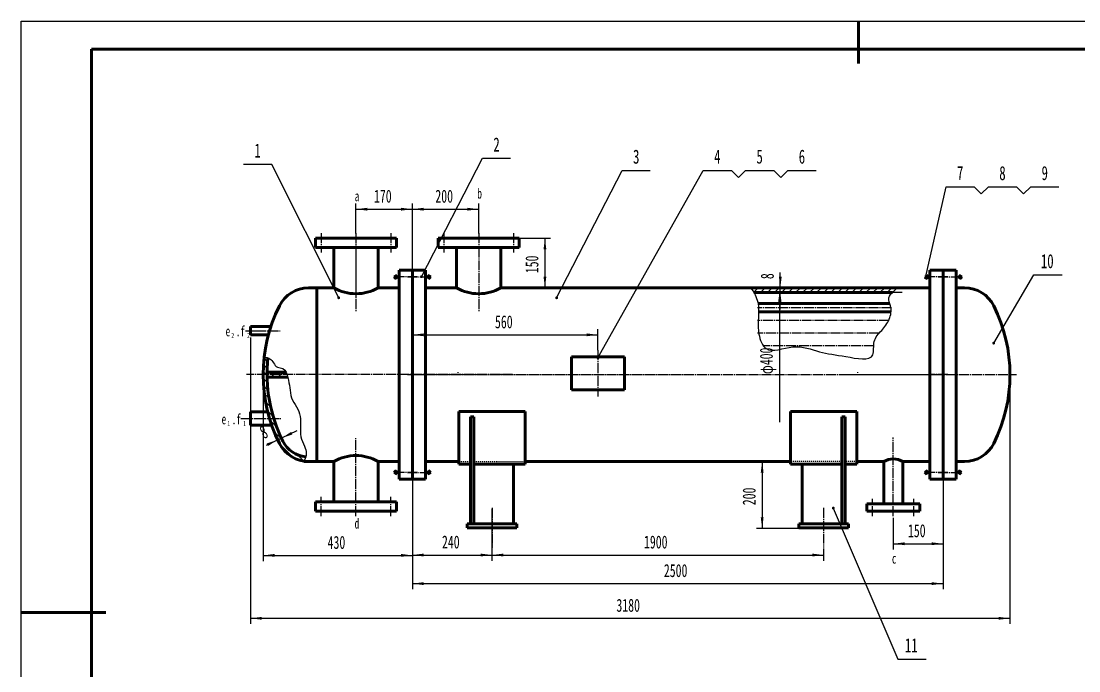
# Model space of a CAD drawing. Header units: millimetres. Extents: x -2524 to 2524, y -1785 to 1785.
# Drawn here: x -2524 to 665, y -176 to 1785 of the extents above; entities that cross this region are included whole.
import ezdxf

# ---------------------------------------------------------------- set-up
doc = ezdxf.new("R2010")
doc.units = ezdxf.units.MM
doc.linetypes.add('EB_DASH', pattern=[6, 3, -3])
doc.linetypes.add('EB_DASHDOT', pattern=[39, 30, -3, 3, -3])
for name, color, linetype, lineweight in [('CAXA0', 7, 'Continuous', 70), ('CAXA1', 1, 'EB_DASHDOT', 25), ('CAXA3', 7, 'Continuous', 25), ('CAXA4', 3, 'Continuous', 25), ('CAXA5', 4, 'Continuous', 25)]:
    doc.layers.add(name, color=color, linetype=linetype, lineweight=lineweight)
doc.styles.add('标准', font='', dxfattribs={"width": 0.667})
doc.styles.get('标准').set_extended_font_data('FangSong_GB2312')
doc.dimstyles.new('标准', dxfattribs={"dimtxt": 4.6, "dimasz": 4, "dimexe": 2, "dimexo": 0, "dimtad": 1, "dimdec": 1, "dimzin": 12, "dimdsep": 46, "dimtxsty": '标准', "dimcen": 0, "dimdle": 6, "dimaunit": 1, "dimazin": 2, "dimtfac": 1, "dimtdec": 3, "dimtmove": 0, "dimatfit": 3, "dimfxl": 0, "dimtolj": 1, "dimtzin": 0, "dimarcsym": 0})

# ---------------------------------------------------------------- blocks, each defined once
blk = doc.blocks.new('CAXBLOCK0', base_point=(2439.5, -1700))
at = {"layer": 'CAXA0', "color": 0, "linetype": 'Continuous', "lineweight": 25}
for p, q in [((-2524.5, 1785), (2524.5, 1785)), ((-2524.5, -1785), (-2524.5, 1785))]:
    blk.add_line(p, q, dxfattribs=at)
at = {"layer": 'CAXA0', "color": 0, "linetype": 'Continuous', "lineweight": 70}
for p, q in [((0, 1785), (0, 1657.5)), ((2439.5, 1700), (-2312, 1700)), ((-2312, 1700), (-2312, -1700)), ((-2524.5, 0), (-2269.5, 0))]:
    blk.add_line(p, q, dxfattribs=at)
blk = doc.blocks.new('*CAXBLOCK3738')
at = {"layer": 'CAXA5', "linetype": 'Continuous', "lineweight": 25}
for points in [[(-290.2, 456), (-294.4, 422), (-285.9, 422)], [(-290.2, 253.2), (-294.4, 287.2), (-285.9, 287.2)]]:
    blk.add_hatch(color=0, dxfattribs=at).paths.add_polyline_path(points, flags=0)
at = {"layer": 'CAXA5', "color": 0, "linetype": 'Continuous', "lineweight": 25}
for p, q in [((-472.9, 456), (-273.2, 456)), ((-290.2, 456), (-290.2, 253.2)), ((-179.9, 253.2), (-307.2, 253.2))]:
    blk.add_line(p, q, dxfattribs=at)
at = {"layer": 'CAXA5', "color": 0, "linetype": 'Continuous', "lineweight": 25, "insert": (-349.1, 323.9), "char_height": 39.1, "attachment_point": 1, "rotation": 90, "style": '标准'}
blk.add_mtext('\\fFangSong_GB2312;200', dxfattribs=at)
blk = doc.blocks.new('*CAXBLOCK3839')
at = {"layer": 'CAXA5', "linetype": 'Continuous', "lineweight": 25}
for points in [[(-1344.9, 173.5), (-1310.9, 169.3), (-1310.9, 177.8)], [(-1104.9, 173.5), (-1138.9, 169.3), (-1138.9, 177.8)]]:
    blk.add_hatch(color=0, dxfattribs=at).paths.add_polyline_path(points, flags=0)
at = {"layer": 'CAXA5', "color": 0, "linetype": 'Continuous', "lineweight": 25}
for p, q in [((-1344.9, 456), (-1344.9, 156.5)), ((-1104.9, 313.2), (-1104.9, 156.5)), ((-1344.9, 173.5), (-1104.9, 173.5))]:
    blk.add_line(p, q, dxfattribs=at)
at = {"layer": 'CAXA5', "color": 0, "linetype": 'Continuous', "lineweight": 25, "insert": (-1255.6, 232.4), "char_height": 39.1, "attachment_point": 1, "style": '标准'}
blk.add_mtext('\\fFangSong_GB2312;240', dxfattribs=at)
blk = doc.blocks.new('CAXBLOCK39', base_point=(-1756.2, 692.1))
at = {"layer": 'CAXA5', "color": 0, "linetype": 'Continuous', "lineweight": 25}
for p, q in [((-1782.9, 719.6), (-1776.7, 725.9)), ((-1771.3, 710), (-1763.4, 718)), ((-1763.4, 718), (-1755.4, 725.9)), ((-1750.1, 710), (-1742.2, 718)), ((-1742.2, 718), (-1736.6, 723.5)), ((-1728.9, 710), (-1727, 711.9))]:
    blk.add_line(p, q, dxfattribs=at)
blk = doc.blocks.new('CAXBLOCK40', base_point=(-1104.7, 256))
at = {"layer": 'CAXA0'}
for p, q in [((-1004.7, 607.2), (-1204.7, 607.2)), ((-1204.7, 607.2), (-1204.7, 448)), ((-1004.7, 448), (-1004.7, 607.2)), ((-1169.7, 591), (-1159.7, 591)), ((-1169.7, 591), (-1169.7, 268)), ((-1159.7, 591), (-1159.7, 268)), ((-1204.7, 448), (-1169.7, 448)), ((-1159.7, 448), (-1004.7, 448)), ((-1039.7, 448), (-1039.7, 268)), ((-1179.7, 268), (-1179.7, 256)), ((-1029.7, 268), (-1179.7, 268)), ((-1179.7, 256), (-1029.7, 256)), ((-1029.7, 256), (-1029.7, 268))]:
    blk.add_line(p, q, dxfattribs=at)
at = {"layer": 'CAXA0', "linetype": 'EB_DASH', "lineweight": 25}
for p, q in [((-1204.7, 456), (-1169.7, 456)), ((-1159.7, 456), (-1004.7, 456))]:
    blk.add_line(p, q, dxfattribs=at)
at = {"layer": 'CAXA0', "linetype": 'EB_DASHDOT', "lineweight": 25}
for p, q in [((-1104.7, 316), (-1104.7, 196)), ((-1076.4, 268), (-1132.6, 268))]:
    blk.add_line(p, q, dxfattribs=at)
at = {"layer": 'CAXA0'}
blk.add_arc((-1168.8, 722), 37, 175.8285, 176.2887, dxfattribs=at)
blk = doc.blocks.new('CAXBLOCK41', base_point=(-104.9, 256))
at = {"layer": 'CAXA0'}
for p, q in [((-204.9, 448), (-204.9, 607.2)), ((-204.9, 607.2), (-4.9, 607.2)), ((-4.9, 607.2), (-4.9, 448)), ((-39.9, 591), (-49.9, 591)), ((-49.9, 591), (-49.9, 268)), ((-39.9, 591), (-39.9, 268)), ((-49.9, 448), (-204.9, 448)), ((-169.9, 448), (-169.9, 268)), ((-4.9, 448), (-39.9, 448)), ((-179.9, 256), (-179.9, 268)), ((-179.9, 268), (-29.9, 268)), ((-29.9, 256), (-179.9, 256)), ((-29.9, 268), (-29.9, 256))]:
    blk.add_line(p, q, dxfattribs=at)
at = {"layer": 'CAXA0', "linetype": 'EB_DASH', "lineweight": 25}
for p, q in [((-49.9, 456), (-204.9, 456)), ((-4.9, 456), (-39.9, 456))]:
    blk.add_line(p, q, dxfattribs=at)
at = {"layer": 'CAXA0', "linetype": 'EB_DASHDOT', "lineweight": 25}
for p, q in [((-104.9, 316), (-104.9, 196)), ((-133.2, 268), (-77, 268))]:
    blk.add_line(p, q, dxfattribs=at)
at = {"layer": 'CAXA0'}
blk.add_arc((-40.8, 722), 37, 3.7113, 4.1715, dxfattribs=at)
blk = doc.blocks.new('*CAXBLOCK4243')
at = {"layer": 'CAXA5', "linetype": 'Continuous', "lineweight": 25}
for points in [[(-1514.9, 1217.3), (-1480.9, 1213.1), (-1480.9, 1221.6)], [(-1344.9, 1217.3), (-1378.9, 1213.1), (-1378.9, 1221.6)]]:
    blk.add_hatch(color=0, dxfattribs=at).paths.add_polyline_path(points, flags=0)
at = {"layer": 'CAXA5', "color": 0, "linetype": 'Continuous', "lineweight": 25}
for p, q in [((-1514.9, 1144), (-1514.9, 1234.3)), ((-1514.9, 1217.3), (-1344.9, 1217.3)), ((-1344.9, 980), (-1344.9, 1234.3))]:
    blk.add_line(p, q, dxfattribs=at)
at = {"layer": 'CAXA5', "color": 0, "linetype": 'Continuous', "lineweight": 25, "insert": (-1460.6, 1276.2), "char_height": 39.1, "attachment_point": 1, "style": '标准'}
blk.add_mtext('\\fFangSong_GB2312;170', dxfattribs=at)
blk = doc.blocks.new('*CAXBLOCK4344')
at = {"layer": 'CAXA5', "linetype": 'Continuous', "lineweight": 25}
for points in [[(-1344.9, 1217.3), (-1310.9, 1213.1), (-1310.9, 1221.6)], [(-1144.9, 1217.3), (-1178.9, 1213.1), (-1178.9, 1221.6)]]:
    blk.add_hatch(color=0, dxfattribs=at).paths.add_polyline_path(points, flags=0)
at = {"layer": 'CAXA5', "color": 0, "linetype": 'Continuous', "lineweight": 25}
for p, q in [((-1344.9, 1033), (-1344.9, 1234.3)), ((-1344.9, 1217.3), (-1144.9, 1217.3)), ((-1144.9, 1144), (-1144.9, 1234.3))]:
    blk.add_line(p, q, dxfattribs=at)
at = {"layer": 'CAXA5', "color": 0, "linetype": 'Continuous', "lineweight": 25, "insert": (-1275.6, 1276.2), "char_height": 39.1, "attachment_point": 1, "style": '标准'}
blk.add_mtext('\\fFangSong_GB2312;200', dxfattribs=at)
blk = doc.blocks.new('*CAXBLOCK4445')
at = {"layer": 'CAXA5', "linetype": 'Continuous', "lineweight": 25}
for points in [[(105.1, 207.6), (139.1, 203.3), (139.1, 211.8)], [(255.1, 207.6), (221.1, 203.3), (221.1, 211.8)]]:
    blk.add_hatch(color=0, dxfattribs=at).paths.add_polyline_path(points, flags=0)
at = {"layer": 'CAXA5', "color": 0, "linetype": 'Continuous', "lineweight": 25}
for p, q in [((255.1, 456), (255.1, 190.6)), ((105.1, 286), (105.1, 190.6)), ((105.1, 207.6), (255.1, 207.6))]:
    blk.add_line(p, q, dxfattribs=at)
at = {"layer": 'CAXA5', "color": 0, "linetype": 'Continuous', "lineweight": 25, "insert": (149.4, 266.5), "char_height": 39.1, "attachment_point": 1, "style": '标准'}
blk.add_mtext('\\fFangSong_GB2312;150', dxfattribs=at)
blk = doc.blocks.new('*CAXBLOCK4546')
at = {"layer": 'CAXA5', "linetype": 'Continuous', "lineweight": 25}
for points in [[(-1344.9, 838.2), (-1310.9, 833.9), (-1310.9, 842.4)], [(-785.3, 838.2), (-819.3, 833.9), (-819.3, 842.4)]]:
    blk.add_hatch(color=0, dxfattribs=at).paths.add_polyline_path(points, flags=0)
at = {"layer": 'CAXA5', "color": 0, "linetype": 'Continuous', "lineweight": 25}
for p, q in [((-1344.9, 980), (-1344.9, 821.2)), ((-1344.9, 838.2), (-785.3, 838.2)), ((-785.3, 792), (-785.3, 855.2))]:
    blk.add_line(p, q, dxfattribs=at)
at = {"layer": 'CAXA5', "color": 0, "linetype": 'Continuous', "lineweight": 25, "insert": (-1095.8, 897), "char_height": 39.1, "attachment_point": 1, "style": '标准'}
blk.add_mtext('\\fFangSong_GB2312;560', dxfattribs=at)
blk = doc.blocks.new('*CAXBLOCK4647')
at = {"layer": 'CAXA5', "linetype": 'Continuous', "lineweight": 25}
for points in [[(-1739.5, 526.6), (-1710.6, 545), (-1706.9, 537.4)], [(-1751.4, 520.9), (-1784, 510.2), (-1780.3, 502.5)]]:
    blk.add_hatch(color=0, dxfattribs=at).paths.add_polyline_path(points, flags=0)
at = {"layer": 'CAXA5', "color": 0, "linetype": 'Continuous', "lineweight": 25}
for p, q in [((-1693.4, 548.5), (-1786.2, 504.4)), ((-1758.1, 535), (-1744.2, 505.6)), ((-1746.1, 540.7), (-1732.2, 511.3))]:
    blk.add_line(p, q, dxfattribs=at)
at = {"layer": 'CAXA5', "color": 0, "linetype": 'Continuous', "lineweight": 25, "insert": (-1809.7, 558.5), "char_height": 39.1, "attachment_point": 1, "rotation": 25.3865, "style": '标准'}
blk.add_mtext('\\fFangSong_GB2312;8', dxfattribs=at)
blk = doc.blocks.new('*CAXBLOCK4748')
at = {"layer": 'CAXA5', "linetype": 'Continuous', "lineweight": 25}
for points in [[(-235.4, 980), (-231.2, 1014), (-239.7, 1014)], [(-235.4, 965.5), (-231.2, 931.5), (-239.7, 931.5)]]:
    blk.add_hatch(color=0, dxfattribs=at).paths.add_polyline_path(points, flags=0)
at = {"layer": 'CAXA5', "color": 0, "linetype": 'Continuous', "lineweight": 25}
for p, q in [((-235.4, 914.5), (-235.4, 1026.1)), ((-492.9, 980), (-218.4, 980)), ((-285, 965.5), (-218.4, 965.5))]:
    blk.add_line(p, q, dxfattribs=at)
at = {"layer": 'CAXA5', "color": 0, "linetype": 'Continuous', "lineweight": 25, "insert": (-294.3, 1006.3), "char_height": 39.1, "attachment_point": 1, "rotation": 90, "style": '标准'}
blk.add_mtext('\\fFangSong_GB2312;8', dxfattribs=at)
blk = doc.blocks.new('CAXBLOCK48', base_point=(-89.6, 1038))
at = {"layer": 'CAXA5', "color": 0, "linetype": 'Continuous', "lineweight": 25}
for p, q in [((-324.2, 979.4), (-323.6, 980)), ((-315.7, 966.6), (-302.4, 980)), ((-295.6, 965.5), (-281.2, 980)), ((-274.4, 965.5), (-260, 980)), ((-253.2, 965.5), (-238.7, 980)), ((-232, 965.5), (-217.5, 980)), ((-210.8, 965.5), (-196.3, 980)), ((-189.6, 965.5), (-175.1, 980)), ((-168.4, 965.5), (-153.9, 980)), ((-147.2, 965.5), (-132.7, 980)), ((-125.9, 965.5), (-111.5, 980)), ((-104.7, 965.5), (-90.3, 980)), ((-83.5, 965.5), (-69, 980)), ((-62.3, 965.5), (-47.8, 980)), ((-41.1, 965.5), (-26.6, 980)), ((-19.9, 965.5), (-5.4, 980)), ((1.3, 965.5), (15.8, 980)), ((22.6, 965.5), (37, 980)), ((43.8, 965.5), (58.2, 980)), ((65, 965.5), (79.5, 980)), ((86.2, 965.5), (100.7, 980))]:
    blk.add_line(p, q, dxfattribs=at)
blk = doc.blocks.new('CAXBLOCK49')
at = {"attachment_point": 1, "style": '标准'}
for s, insert, char_height in [('\\fFangSong_GB2312;e', (-1920.2, 599.3), 31.022), ('\\fFangSong_GB2312;1', (-1902.9, 578.4), 15.511), ('\\fFangSong_GB2312;.f', (-1889.7, 599.3), 31.022), ('\\fFangSong_GB2312;1', (-1855.1, 578.4), 15.511)]:
    blk.add_mtext(s, dxfattribs=dict(at, insert=insert, char_height=char_height))
blk = doc.blocks.new('CAXBLOCK50')
at = {"attachment_point": 1, "style": '标准'}
for s, insert, char_height in [('\\fFangSong_GB2312;.f', (-1877.5, 864.7), 31.022), ('\\fFangSong_GB2312;e', (-1908.1, 864.7), 31.022), ('\\fFangSong_GB2312;2', (-1890.8, 843.8), 15.511), ('\\fFangSong_GB2312;2', (-1843, 843.8), 15.511)]:
    blk.add_mtext(s, dxfattribs=dict(at, insert=insert, char_height=char_height))
blk = doc.blocks.new('*CAXBLOCK5152')
at = {"layer": 'CAXA5', "linetype": 'Continuous', "lineweight": 25}
for points in [[(-1344.9, 87.3), (-1310.9, 83), (-1310.9, 91.5)], [(255.1, 87.3), (221.1, 83), (221.1, 91.5)]]:
    blk.add_hatch(color=0, dxfattribs=at).paths.add_polyline_path(points, flags=0)
at = {"layer": 'CAXA5', "color": 0, "linetype": 'Continuous', "lineweight": 25}
for p, q in [((-1344.9, 456), (-1344.9, 70.3)), ((255.1, 403), (255.1, 70.3)), ((-1344.9, 87.3), (255.1, 87.3))]:
    blk.add_line(p, q, dxfattribs=at)
at = {"layer": 'CAXA5', "color": 0, "linetype": 'Continuous', "lineweight": 25, "insert": (-586.5, 146.2), "char_height": 39.1, "attachment_point": 1, "style": '标准'}
blk.add_mtext('\\fFangSong_GB2312;2500', dxfattribs=at)
blk = doc.blocks.new('*CAXBLOCK5253')
at = {"layer": 'CAXA5', "linetype": 'Continuous', "lineweight": 25}
for points in [[(-1104.9, 173.5), (-1070.9, 169.3), (-1070.9, 177.8)], [(-104.9, 173.5), (-138.9, 169.3), (-138.9, 177.8)]]:
    blk.add_hatch(color=0, dxfattribs=at).paths.add_polyline_path(points, flags=0)
at = {"layer": 'CAXA5', "color": 0, "linetype": 'Continuous', "lineweight": 25}
for p, q in [((-1104.9, 193.2), (-1104.9, 156.5)), ((-104.9, 193.2), (-104.9, 156.5)), ((-1104.9, 173.5), (-104.9, 173.5))]:
    blk.add_line(p, q, dxfattribs=at)
at = {"layer": 'CAXA5', "color": 0, "linetype": 'Continuous', "lineweight": 25, "insert": (-646.5, 232.4), "char_height": 39.1, "attachment_point": 1, "style": '标准'}
blk.add_mtext('\\fFangSong_GB2312;1900', dxfattribs=at)
blk = doc.blocks.new('*CAXBLOCK5354')
at = {"layer": 'CAXA5', "linetype": 'Continuous', "lineweight": 25}
for points in [[(-945.2, 1130), (-949.4, 1096), (-940.9, 1096)], [(-945.2, 980), (-949.4, 1014), (-940.9, 1014)]]:
    blk.add_hatch(color=0, dxfattribs=at).paths.add_polyline_path(points, flags=0)
at = {"layer": 'CAXA5', "color": 0, "linetype": 'Continuous', "lineweight": 25}
for p, q in [((-1022.4, 1130), (-928.2, 1130)), ((-945.2, 1130), (-945.2, 980)), ((-1078.4, 980), (-928.2, 980))]:
    blk.add_line(p, q, dxfattribs=at)
at = {"layer": 'CAXA5', "color": 0, "linetype": 'Continuous', "lineweight": 25, "insert": (-1004, 1024.3), "char_height": 39.1, "attachment_point": 1, "rotation": 90, "style": '标准'}
blk.add_mtext('\\fFangSong_GB2312;150', dxfattribs=at)
blk = doc.blocks.new('*CAXBLOCK5455')
at = {"layer": 'CAXA5', "linetype": 'Continuous', "lineweight": 25}
blk.add_hatch(color=0, dxfattribs=at).paths.add_polyline_path([(-238.3, 965.5), (-242.6, 931.5), (-234.1, 931.5)], flags=0)
at = {"layer": 'CAXA5', "color": 0, "linetype": 'Continuous', "lineweight": 25}
for p, q in [((132.3, 965.5), (-255.3, 965.5)), ((-238.3, 965.5), (-238.3, 574.7))]:
    blk.add_line(p, q, dxfattribs=at)
at = {"layer": 'CAXA5', "color": 0, "linetype": 'Continuous', "lineweight": 25, "insert": (-297.2, 719.6), "char_height": 39.1, "attachment_point": 1, "rotation": 90, "style": '标准'}
blk.add_mtext('\\fFangSong_GB2312;φ400', dxfattribs=at)
blk = doc.blocks.new('*CAXBLOCK5556')
at = {"layer": 'CAXA5', "linetype": 'Continuous', "lineweight": 25}
for points in [[(-1794.4, 172.4), (-1760.4, 168.2), (-1760.4, 176.7)], [(-1344.9, 172.4), (-1378.9, 168.2), (-1378.9, 176.7)]]:
    blk.add_hatch(color=0, dxfattribs=at).paths.add_polyline_path(points, flags=0)
at = {"layer": 'CAXA5', "color": 0, "linetype": 'Continuous', "lineweight": 25}
for p, q in [((-1794.4, 718), (-1794.4, 155.4)), ((-1344.9, 698), (-1344.9, 155.4)), ((-1794.4, 172.4), (-1344.9, 172.4))]:
    blk.add_line(p, q, dxfattribs=at)
at = {"layer": 'CAXA5', "color": 0, "linetype": 'Continuous', "lineweight": 25, "insert": (-1600.4, 231.3), "char_height": 39.1, "attachment_point": 1, "style": '标准'}
blk.add_mtext('\\fFangSong_GB2312;430', dxfattribs=at)
blk = doc.blocks.new('*CAXBLOCK5657')
at = {"layer": 'CAXA5', "linetype": 'Continuous', "lineweight": 25}
for points in [[(-1833.2, -17.5), (-1799.2, -21.7), (-1799.2, -13.2)], [(457.1, -17.5), (423.1, -21.7), (423.1, -13.2)]]:
    blk.add_hatch(color=0, dxfattribs=at).paths.add_polyline_path(points, flags=0)
at = {"layer": 'CAXA5', "color": 0, "linetype": 'Continuous', "lineweight": 25}
for p, q in [((-1833.2, 829.9), (-1833.2, -34.5)), ((457.1, 718), (457.1, -34.5)), ((-1833.2, -17.5), (457.1, -17.5))]:
    blk.add_line(p, q, dxfattribs=at)
at = {"layer": 'CAXA5', "color": 0, "linetype": 'Continuous', "lineweight": 25, "insert": (-729.6, 41.4), "char_height": 39.1, "attachment_point": 1, "style": '标准'}
blk.add_mtext('\\fFangSong_GB2312;3180', dxfattribs=at)
blk = doc.blocks.new('CAXBLOCK58', base_point=(-627.4, 1334.6))
at = {"layer": 'CAXA5', "linetype": 'Continuous', "lineweight": 25}
blk.add_hatch(color=0, dxfattribs=at).paths.add_polyline_path([(-905.7, 950), (-905.7, 950.6), (-905.9, 951.3), (-906.1, 951.9), (-906.5, 952.5), (-906.9, 953), (-907.4, 953.4), (-908, 953.7), (-908.6, 954), (-909.2, 954.2), (-909.9, 954.2), (-910.6, 954.2), (-911.2, 954), (-911.8, 953.7), (-912.4, 953.4), (-912.9, 953), (-913.3, 952.5), (-913.7, 951.9), (-913.9, 951.3), (-914.1, 950.6), (-914.2, 950), (-914.1, 949.3), (-913.9, 948.6), (-913.7, 948), (-913.3, 947.5), (-912.9, 947), (-912.4, 946.5), (-911.8, 946.2), (-911.2, 945.9), (-910.6, 945.8), (-909.9, 945.7), (-909.2, 945.8), (-908.6, 945.9), (-908, 946.2), (-907.4, 946.5), (-906.9, 947), (-906.5, 947.5), (-906.1, 948), (-905.9, 948.6), (-905.7, 949.3)], flags=0)
at = {"layer": 'CAXA5', "color": 0, "linetype": 'Continuous', "lineweight": 25}
for p, q in [((-909.9, 950), (-712.4, 1334.6)), ((-712.4, 1334.6), (-627.4, 1334.6))]:
    blk.add_line(p, q, dxfattribs=at)
at = {"layer": 'CAXA0', "color": 0, "linetype": 'Continuous', "lineweight": 25, "insert": (-679.6, 1397.4), "char_height": 42.5, "attachment_point": 1, "style": '标准'}
blk.add_mtext('\\fFangSong_GB2312;3', dxfattribs=at)
blk = doc.blocks.new('CAXBLOCK57', base_point=(-909.9, 950))
at = {"layer": 'CAXA0', "color": 0, "linetype": 'ByBlock', "lineweight": -2}
blk.add_blockref('CAXBLOCK58', (-627.4, 1334.6), dxfattribs=at)
blk = doc.blocks.new('CAXBLOCK60', base_point=(-382.7, 1334.6))
at = {"layer": 'CAXA5', "linetype": 'Continuous', "lineweight": 25}
blk.add_hatch(color=0, dxfattribs=at).paths.add_polyline_path([(-781.1, 768.6), (-781.1, 769.3), (-781.3, 769.9), (-781.6, 770.5), (-781.9, 771.1), (-782.3, 771.6), (-782.8, 772), (-783.4, 772.4), (-784, 772.6), (-784.7, 772.8), (-785.3, 772.8), (-786, 772.8), (-786.7, 772.6), (-787.3, 772.4), (-787.8, 772), (-788.3, 771.6), (-788.8, 771.1), (-789.1, 770.5), (-789.4, 769.9), (-789.5, 769.3), (-789.6, 768.6), (-789.5, 767.9), (-789.4, 767.3), (-789.1, 766.7), (-788.8, 766.1), (-788.3, 765.6), (-787.8, 765.1), (-787.3, 764.8), (-786.7, 764.5), (-786, 764.4), (-785.3, 764.3), (-784.7, 764.4), (-784, 764.5), (-783.4, 764.8), (-782.8, 765.1), (-782.3, 765.6), (-781.9, 766.1), (-781.6, 766.7), (-781.3, 767.3), (-781.1, 767.9)], flags=0)
at = {"layer": 'CAXA5', "color": 0, "linetype": 'Continuous', "lineweight": 25}
for p, q in [((-785.3, 768.6), (-467.7, 1334.6)), ((-467.7, 1334.6), (-382.7, 1334.6))]:
    blk.add_line(p, q, dxfattribs=at)
at = {"layer": 'CAXA0', "color": 0, "linetype": 'Continuous', "lineweight": 25, "insert": (-434.9, 1397.4), "char_height": 42.5, "attachment_point": 1, "style": '标准'}
blk.add_mtext('\\fFangSong_GB2312;4', dxfattribs=at)
blk = doc.blocks.new('CAXBLOCK61', base_point=(-255.2, 1334.6))
at = {"layer": 'CAXA5', "color": 0, "linetype": 'Continuous', "lineweight": 25}
for p, q in [((-382.7, 1334.6), (-361.4, 1313.3)), ((-340.2, 1334.6), (-361.4, 1313.3)), ((-340.2, 1334.6), (-255.2, 1334.6))]:
    blk.add_line(p, q, dxfattribs=at)
at = {"layer": 'CAXA0', "color": 0, "linetype": 'Continuous', "lineweight": 25, "insert": (-307.4, 1397.4), "char_height": 42.5, "attachment_point": 1, "style": '标准'}
blk.add_mtext('\\fFangSong_GB2312;5', dxfattribs=at)
blk = doc.blocks.new('CAXBLOCK62', base_point=(-127.7, 1334.6))
at = {"layer": 'CAXA5', "color": 0, "linetype": 'Continuous', "lineweight": 25}
for p, q in [((-255.2, 1334.6), (-233.9, 1313.3)), ((-212.7, 1334.6), (-233.9, 1313.3)), ((-212.7, 1334.6), (-127.7, 1334.6))]:
    blk.add_line(p, q, dxfattribs=at)
at = {"layer": 'CAXA0', "color": 0, "linetype": 'Continuous', "lineweight": 25, "insert": (-179.9, 1397.4), "char_height": 42.5, "attachment_point": 1, "style": '标准'}
blk.add_mtext('\\fFangSong_GB2312;6', dxfattribs=at)
blk = doc.blocks.new('CAXBLOCK59', base_point=(-785.3, 768.6))
at = {"layer": 'CAXA0', "color": 0, "linetype": 'ByBlock', "lineweight": -2}
for name, p in [('CAXBLOCK60', (-382.7, 1334.6)), ('CAXBLOCK61', (-255.2, 1334.6)), ('CAXBLOCK62', (-127.7, 1334.6))]:
    blk.add_blockref(name, p, dxfattribs=at)
blk = doc.blocks.new('CAXBLOCK64', base_point=(-1048.5, 1371))
at = {"layer": 'CAXA5', "linetype": 'Continuous', "lineweight": 25}
blk.add_hatch(color=0, dxfattribs=at).paths.add_polyline_path([(-1313.1, 1013.6), (-1313.1, 1014.3), (-1313.3, 1015), (-1313.5, 1015.6), (-1313.9, 1016.1), (-1314.3, 1016.7), (-1314.8, 1017.1), (-1315.4, 1017.4), (-1316, 1017.7), (-1316.7, 1017.8), (-1317.3, 1017.9), (-1318, 1017.8), (-1318.6, 1017.7), (-1319.3, 1017.4), (-1319.8, 1017.1), (-1320.3, 1016.7), (-1320.8, 1016.1), (-1321.1, 1015.6), (-1321.4, 1015), (-1321.5, 1014.3), (-1321.6, 1013.6), (-1321.5, 1013), (-1321.4, 1012.3), (-1321.1, 1011.7), (-1320.8, 1011.1), (-1320.3, 1010.6), (-1319.8, 1010.2), (-1319.3, 1009.9), (-1318.6, 1009.6), (-1318, 1009.4), (-1317.3, 1009.4), (-1316.7, 1009.4), (-1316, 1009.6), (-1315.4, 1009.9), (-1314.8, 1010.2), (-1314.3, 1010.6), (-1313.9, 1011.1), (-1313.5, 1011.7), (-1313.3, 1012.3), (-1313.1, 1013)], flags=0)
at = {"layer": 'CAXA5', "color": 0, "linetype": 'Continuous', "lineweight": 25}
for p, q in [((-1317.3, 1013.6), (-1133.5, 1371)), ((-1133.5, 1371), (-1048.5, 1371))]:
    blk.add_line(p, q, dxfattribs=at)
at = {"layer": 'CAXA0', "color": 0, "linetype": 'Continuous', "lineweight": 25, "insert": (-1100.7, 1433.7), "char_height": 42.5, "attachment_point": 1, "style": '标准'}
blk.add_mtext('\\fFangSong_GB2312;2', dxfattribs=at)
blk = doc.blocks.new('CAXBLOCK63', base_point=(-1317.3, 1013.6))
at = {"layer": 'CAXA0', "color": 0}
blk.add_blockref('CAXBLOCK64', (-1048.5, 1371), dxfattribs=at)
blk = doc.blocks.new('CAXBLOCK66', base_point=(204.4, -140.4))
at = {"layer": 'CAXA5', "linetype": 'Continuous', "lineweight": 25}
blk.add_hatch(color=0, dxfattribs=at).paths.add_polyline_path([(-71.5, 315.1), (-71.5, 315.8), (-71.7, 316.4), (-71.9, 317.1), (-72.3, 317.6), (-72.7, 318.1), (-73.2, 318.6), (-73.8, 318.9), (-74.4, 319.2), (-75.1, 319.3), (-75.7, 319.4), (-76.4, 319.3), (-77, 319.2), (-77.7, 318.9), (-78.2, 318.6), (-78.7, 318.1), (-79.2, 317.6), (-79.5, 317.1), (-79.8, 316.4), (-79.9, 315.8), (-80, 315.1), (-79.9, 314.5), (-79.8, 313.8), (-79.5, 313.2), (-79.2, 312.6), (-78.7, 312.1), (-78.2, 311.7), (-77.7, 311.3), (-77, 311.1), (-76.4, 310.9), (-75.7, 310.9), (-75.1, 310.9), (-74.4, 311.1), (-73.8, 311.3), (-73.2, 311.7), (-72.7, 312.1), (-72.3, 312.6), (-71.9, 313.2), (-71.7, 313.8), (-71.5, 314.5)], flags=0)
at = {"layer": 'CAXA5', "color": 0, "linetype": 'Continuous', "lineweight": 25}
for p, q in [((-75.7, 315.1), (119.4, -140.4)), ((119.4, -140.4), (204.4, -140.4))]:
    blk.add_line(p, q, dxfattribs=at)
at = {"layer": 'CAXA0', "color": 0, "linetype": 'Continuous', "lineweight": 25, "insert": (140.3, -77.6), "char_height": 42.5, "attachment_point": 1, "style": '标准'}
blk.add_mtext('\\fFangSong_GB2312;11', dxfattribs=at)
blk = doc.blocks.new('CAXBLOCK65', base_point=(-75.7, 315.1))
at = {"layer": 'CAXA0', "color": 0}
blk.add_blockref('CAXBLOCK66', (204.4, -140.4), dxfattribs=at)
blk = doc.blocks.new('CAXBLOCK68', base_point=(349.5, 1284.9))
at = {"layer": 'CAXA5', "linetype": 'Continuous', "lineweight": 25}
blk.add_hatch(color=0, dxfattribs=at).paths.add_polyline_path([(206.7, 1010), (206.7, 1010.6), (206.5, 1011.3), (206.3, 1011.9), (205.9, 1012.5), (205.5, 1013), (205, 1013.4), (204.4, 1013.7), (203.8, 1014), (203.1, 1014.2), (202.5, 1014.2), (201.8, 1014.2), (201.2, 1014), (200.5, 1013.7), (200, 1013.4), (199.5, 1013), (199, 1012.5), (198.7, 1011.9), (198.4, 1011.3), (198.3, 1010.6), (198.2, 1010), (198.3, 1009.3), (198.4, 1008.6), (198.7, 1008), (199, 1007.5), (199.5, 1007), (200, 1006.5), (200.5, 1006.2), (201.2, 1005.9), (201.8, 1005.8), (202.5, 1005.7), (203.1, 1005.8), (203.8, 1005.9), (204.4, 1006.2), (205, 1006.5), (205.5, 1007), (205.9, 1007.5), (206.3, 1008), (206.5, 1008.6), (206.7, 1009.3)], flags=0)
at = {"layer": 'CAXA5', "color": 0, "linetype": 'Continuous', "lineweight": 25}
for p, q in [((202.5, 1010), (264.5, 1284.9)), ((264.5, 1284.9), (349.5, 1284.9))]:
    blk.add_line(p, q, dxfattribs=at)
at = {"layer": 'CAXA5', "color": 0, "linetype": 'Continuous', "lineweight": 25, "insert": (297.3, 1347.7), "char_height": 42.5, "attachment_point": 1, "style": '标准'}
blk.add_mtext('\\fFangSong_GB2312;7', dxfattribs=at)
blk = doc.blocks.new('CAXBLOCK69', base_point=(477, 1284.9))
at = {"layer": 'CAXA5', "color": 0, "linetype": 'Continuous', "lineweight": 25}
for p, q in [((349.5, 1284.9), (370.7, 1263.7)), ((392, 1284.9), (370.7, 1263.7)), ((392, 1284.9), (477, 1284.9))]:
    blk.add_line(p, q, dxfattribs=at)
at = {"layer": 'CAXA5', "color": 0, "linetype": 'Continuous', "lineweight": 25, "insert": (424.8, 1347.7), "char_height": 42.5, "attachment_point": 1, "style": '标准'}
blk.add_mtext('\\fFangSong_GB2312;8', dxfattribs=at)
blk = doc.blocks.new('CAXBLOCK70', base_point=(604.5, 1284.9))
at = {"layer": 'CAXA5', "color": 0, "linetype": 'Continuous', "lineweight": 25}
for p, q in [((477, 1284.9), (498.2, 1263.7)), ((519.5, 1284.9), (498.2, 1263.7)), ((519.5, 1284.9), (604.5, 1284.9))]:
    blk.add_line(p, q, dxfattribs=at)
at = {"layer": 'CAXA5', "color": 0, "linetype": 'Continuous', "lineweight": 25, "insert": (552.3, 1347.7), "char_height": 42.5, "attachment_point": 1, "style": '标准'}
blk.add_mtext('\\fFangSong_GB2312;9', dxfattribs=at)
blk = doc.blocks.new('CAXBLOCK67', base_point=(202.5, 1010))
at = {"layer": 'CAXA5', "color": 0, "linetype": 'Continuous', "lineweight": 70}
for name, p in [('CAXBLOCK68', (349.5, 1284.9)), ('CAXBLOCK69', (477, 1284.9)), ('CAXBLOCK70', (604.5, 1284.9))]:
    blk.add_blockref(name, p, dxfattribs=at)
blk = doc.blocks.new('CAXBLOCK72', base_point=(614.2, 1019.1))
at = {"layer": 'CAXA5', "linetype": 'Continuous', "lineweight": 25}
blk.add_hatch(color=0, dxfattribs=at).paths.add_polyline_path([(412.3, 813.2), (412.3, 813.8), (412.1, 814.5), (411.9, 815.1), (411.5, 815.6), (411.1, 816.2), (410.6, 816.6), (410, 816.9), (409.4, 817.2), (408.8, 817.3), (408.1, 817.4), (407.4, 817.3), (406.8, 817.2), (406.2, 816.9), (405.6, 816.6), (405.1, 816.2), (404.6, 815.6), (404.3, 815.1), (404, 814.5), (403.9, 813.8), (403.8, 813.2), (403.9, 812.5), (404, 811.8), (404.3, 811.2), (404.6, 810.7), (405.1, 810.1), (405.6, 809.7), (406.2, 809.4), (406.8, 809.1), (407.4, 809), (408.1, 808.9), (408.8, 809), (409.4, 809.1), (410, 809.4), (410.6, 809.7), (411.1, 810.1), (411.5, 810.7), (411.9, 811.2), (412.1, 811.8), (412.3, 812.5)], flags=0)
at = {"layer": 'CAXA5', "color": 0, "linetype": 'Continuous', "lineweight": 25}
for p, q in [((408.1, 813.2), (529.2, 1019.1)), ((529.2, 1019.1), (614.2, 1019.1))]:
    blk.add_line(p, q, dxfattribs=at)
at = {"layer": 'CAXA5', "color": 0, "linetype": 'Continuous', "lineweight": 25, "insert": (550.2, 1081.9), "char_height": 42.5, "attachment_point": 1, "style": '标准'}
blk.add_mtext('\\fFangSong_GB2312;10', dxfattribs=at)
blk = doc.blocks.new('CAXBLOCK71', base_point=(408.1, 813.2))
at = {"layer": 'CAXA5', "color": 0, "linetype": 'Continuous', "lineweight": 70}
blk.add_blockref('CAXBLOCK72', (614.2, 1019.1), dxfattribs=at)
blk = doc.blocks.new('CAXBLOCK74', base_point=(-1854.1, 1352.8))
at = {"layer": 'CAXA5', "linetype": 'Continuous', "lineweight": 25}
blk.add_hatch(color=0, dxfattribs=at).paths.add_polyline_path([(-1562.7, 950), (-1562.7, 950.6), (-1562.9, 951.3), (-1563.1, 951.9), (-1563.5, 952.5), (-1563.9, 953), (-1564.4, 953.4), (-1565, 953.7), (-1565.6, 954), (-1566.2, 954.2), (-1566.9, 954.2), (-1567.6, 954.2), (-1568.2, 954), (-1568.8, 953.7), (-1569.4, 953.4), (-1569.9, 953), (-1570.3, 952.5), (-1570.7, 951.9), (-1570.9, 951.3), (-1571.1, 950.6), (-1571.2, 950), (-1571.1, 949.3), (-1570.9, 948.6), (-1570.7, 948), (-1570.3, 947.5), (-1569.9, 947), (-1569.4, 946.5), (-1568.8, 946.2), (-1568.2, 945.9), (-1567.6, 945.8), (-1566.9, 945.7), (-1566.2, 945.8), (-1565.6, 945.9), (-1565, 946.2), (-1564.4, 946.5), (-1563.9, 947), (-1563.5, 947.5), (-1563.1, 948), (-1562.9, 948.6), (-1562.7, 949.3)], flags=0)
at = {"layer": 'CAXA5', "color": 0, "linetype": 'Continuous', "lineweight": 25}
for p, q in [((-1769.1, 1352.8), (-1854.1, 1352.8)), ((-1566.9, 950), (-1769.1, 1352.8))]:
    blk.add_line(p, q, dxfattribs=at)
at = {"layer": 'CAXA5', "color": 0, "linetype": 'Continuous', "lineweight": 25, "insert": (-1821.3, 1415.6), "char_height": 42.5, "attachment_point": 1, "style": '标准'}
blk.add_mtext('\\fFangSong_GB2312;1', dxfattribs=at)
blk = doc.blocks.new('CAXBLOCK73', base_point=(-1566.9, 950))
at = {"layer": 'CAXA5', "color": 0, "linetype": 'Continuous', "lineweight": 70}
blk.add_blockref('CAXBLOCK74', (-1854.1, 1352.8), dxfattribs=at)

msp = doc.modelspace()

# ---------------------------------------------------------------- linework, layer by layer
at = {"layer": 'CAXA0'}
for p, q in [((-1392.4, 1129.96), (-1637.4, 1129.96)), ((-1637.4, 1129.96), (-1637.4, 1101.96)), ((-1392.4, 1101.96), (-1392.4, 1129.96)), ((-1022.4, 1129.96), (-1267.4, 1129.96)), ((-1267.4, 1129.96), (-1267.4, 1101.96)), ((-1022.4, 1101.96), (-1022.4, 1129.96)), ((-1392.4, 1101.96), (-1637.4, 1101.96)), ((-1581.4, 1101.96), (-1581.4, 979.96)), ((-1581.4, 1101.96), (-1581.4, 979.96)), ((-1448.4, 979.96), (-1448.4, 1101.96)), ((-1448.4, 979.96), (-1448.4, 1101.96)), ((-1022.4, 1101.96), (-1267.4, 1101.96)), ((-1211.4, 1101.96), (-1211.4, 979.96)), ((-1078.4, 979.96), (-1078.4, 1101.96)), ((-1384.9, 1032.96), (-1344.9, 1032.96)), ((-1384.9, 1032.96), (-1384.9, 402.96)), ((-1344.9, 1032.96), (-1344.9, 402.96)), ((-1304.9, 1032.96), (-1344.9, 1032.96)), ((-1304.9, 1032.96), (-1304.9, 402.96)), ((215.1, 1032.96), (255.1, 1032.96)), ((215.1, 1032.96), (215.1, 402.96)), ((255.1, 1032.96), (255.1, 402.96)), ((295.1, 1032.96), (255.1, 1032.96)), ((295.1, 1032.96), (295.1, 402.96)), ((-1390.72, 1018.62), (-1399.63, 1007.4)), ((-1399.1, 1018.49), (-1391.06, 1007.08)), ((-1299.09, 1018.62), (-1290.18, 1007.4)), ((-1290.7, 1018.49), (-1298.74, 1007.08)), ((211, 1018.44), (202.09, 1007.22)), ((202.61, 1018.31), (210.65, 1006.9)), ((302.63, 1018.44), (311.54, 1007.22)), ((311.01, 1018.31), (302.97, 1006.9)), ((-1632.9, 457.24), (-1632.9, 981.24)), ((-1632.9, 455.96), (-1632.9, 979.96)), ((-1632.9, 455.96), (-1632.9, 979.96)), ((-1344.9, 455.96), (-1344.9, 979.96)), ((-1211.4, 979.96), (-1304.9, 979.96)), ((-383.14, 979.96), (-1078.4, 979.96)), ((215.1, 979.96), (-472.9, 979.96)), ((-314.98, 965.49), (102.33, 965.49)), ((255.1, 455.96), (255.1, 979.96)), ((255.1, 979.96), (255.1, 455.96)), ((94.83, 932.28), (-302.53, 932.28)), ((-300.88, 907.28), (98.4, 907.28)), ((-1771.61, 863.15), (-1833.19, 863.15)), ((-1833.19, 863.15), (-1833.19, 838.15)), ((-1833.19, 838.15), (-1779.07, 838.15)), ((-705.34, 772), (-865.34, 772)), ((-865.34, 772), (-865.34, 672)), ((-705.34, 672), (-705.34, 772)), ((-1782.9, 725.89), (-1725.51, 725.89)), ((-1782.9, 710.03), (-1720.39, 710.03)), ((-865.34, 672), (-705.34, 672)), ((-1833.22, 605.27), (-1833.22, 565.27)), ((-1781.02, 605.27), (-1833.22, 605.27)), ((-1833.22, 565.27), (-1769.07, 565.27)), ((-1581.4, 333.96), (-1581.4, 455.96)), ((-1448.4, 455.96), (-1448.4, 333.96)), ((-1304.9, 455.96), (-1204.7, 455.96)), ((-1004.7, 455.96), (-364.95, 455.96)), ((-472.9, 455.96), (-204.9, 455.96)), ((-4.9, 455.96), (76.6, 455.96)), ((76.6, 455.96), (76.6, 327.96)), ((133.6, 327.96), (133.6, 455.96)), ((133.6, 455.96), (215.1, 455.96)), ((-1390.72, 417.29), (-1399.63, 428.52)), ((-1399.1, 417.43), (-1391.06, 428.84)), ((-1299.09, 417.29), (-1290.18, 428.52)), ((-1290.7, 417.43), (-1298.74, 428.84)), ((209.43, 428.78), (200.52, 417.56)), ((201.04, 428.65), (209.08, 417.24)), ((301.06, 428.78), (309.97, 417.56)), ((309.45, 428.65), (301.41, 417.24)), ((-1344.9, 402.96), (-1384.9, 402.96)), ((-1344.9, 402.96), (-1304.9, 402.96)), ((255.1, 402.96), (215.1, 402.96)), ((255.1, 402.96), (295.1, 402.96)), ((-1637.4, 305.96), (-1637.4, 333.96)), ((-1392.4, 333.96), (-1637.4, 333.96)), ((-1392.4, 333.96), (-1392.4, 305.96)), ((25.1, 327.96), (25.1, 305.96)), ((25.1, 327.96), (185.1, 327.96)), ((185.1, 305.96), (185.1, 327.96)), ((-1392.4, 305.96), (-1637.4, 305.96)), ((25.1, 305.96), (185.1, 305.96))]:
    msp.add_line(p, q, dxfattribs=at)
at = {"layer": 'CAXA0', "linetype": 'EB_DASHDOT', "lineweight": 25}
for p, q in [((-1619.9, 1144.96), (-1619.9, 1086.96)), ((-1514.9, 1144.96), (-1514.9, 1101.96)), ((-1514.9, 1144.96), (-1514.9, 1101.96)), ((-1514.9, 1143.96), (-1514.9, 949.96)), ((-1409.9, 1144.96), (-1409.9, 1086.96)), ((-1249.9, 1144.96), (-1249.9, 1086.96)), ((-1144.9, 1144.96), (-1144.9, 1101.96)), ((-1039.9, 1144.96), (-1039.9, 1086.96)), ((-1514.9, 1101.96), (-1514.9, 907.96)), ((-1514.9, 1089.96), (-1514.9, 949.96)), ((-1144.9, 1101.96), (-1144.9, 907.96)), ((-1329.9, 1012.96), (-1399.9, 1012.96)), ((-1359.9, 1012.96), (-1289.9, 1012.96)), ((270.1, 1012.96), (200.1, 1012.96)), ((240.1, 1012.96), (310.1, 1012.96)), ((-1848.19, 850.65), (-1817.19, 850.65)), ((-1817.19, 850.65), (-1743.19, 850.65)), ((-1042.65, 717.96), (-1845.1, 717.96)), ((-1042.65, 717.96), (-1566.9, 717.96)), ((-1359.9, 717.96), (-1304.9, 717.96)), ((-1344.9, 717.96), (255.1, 717.96)), ((-1304.9, 717.96), (-514.9, 717.96)), ((-47.15, 717.96), (477.1, 717.96)), ((-47.15, 717.96), (477.1, 717.96)), ((270.1, 717.96), (215.1, 717.96)), ((-1861.61, 585.27), (-1741.61, 585.27)), ((-1817.19, 585.27), (-1743.19, 585.27)), ((-1514.9, 333.96), (-1514.9, 527.96)), ((105.1, 327.96), (105.1, 527.96)), ((-1329.9, 422.96), (-1399.9, 422.96)), ((-1359.9, 422.96), (-1289.9, 422.96)), ((270.1, 422.96), (200.1, 422.96)), ((240.1, 422.96), (310.1, 422.96)), ((-1619.9, 290.96), (-1619.9, 348.96)), ((-1514.9, 290.96), (-1514.9, 333.96)), ((-1409.9, 290.96), (-1409.9, 348.96)), ((42.6, 290.96), (42.6, 342.96)), ((105.1, 290.96), (105.1, 327.96)), ((167.6, 290.96), (167.6, 342.96))]:
    msp.add_line(p, q, dxfattribs=at)
at = {"layer": 'CAXA0'}
for centre, radius, start, end in [((-1514.9, 1095.14), 133, 240, 300), ((-1144.9, 1095.14), 133, 240, 300), ((-1330.65, 719.24), 452.25, 173.73553, 206.56505), ((-1657.9, 555.61), 86.37, 206.56505, 264.21591), ((-1514.9, 340.78), 133, 60, 120), ((105.1, 406.6), 57, 60, 120)]:
    msp.add_arc(centre, radius, start, end, dxfattribs=at)
at = {"layer": 'CAXA1', "linetype": 'EB_DASHDOT', "lineweight": 25}
for p, q in [((99.62, 919.78), (-304.71, 919.78)), ((93.08, 881.59), (-304.73, 881.59)), ((62.8, 843.4), (-304.71, 843.4)), ((46.12, 805.21), (-286.8, 805.21)), ((-785.34, 792), (-785.34, 652))]:
    msp.add_line(p, q, dxfattribs=at)
at = {"layer": 'CAXA3', "linetype": 'Continuous', "lineweight": 70}
for p, q in [((-1657.9, 979.96), (-1581.4, 979.96)), ((-1448.4, 979.96), (-1384.9, 979.96)), ((320.1, 979.96), (295.1, 979.96)), ((-1671.12, 455.96), (-1581.4, 455.96)), ((-1448.4, 455.96), (-1384.9, 455.96)), ((320.1, 455.96), (295.1, 455.96))]:
    msp.add_line(p, q, dxfattribs=at)
at = {"layer": 'CAXA3', "linetype": 'Continuous', "lineweight": 25}
for p, q in [((-1781.33, 756.89), (-1792.22, 767.78)), ((-1782.56, 736.9), (-1793.91, 748.26)), ((-1784.82, 717.96), (-1794.79, 727.93)), ((-1782.2, 694.13), (-1794.76, 706.69)), ((-1782.89, 716.03), (-1784.82, 717.96)), ((-1780.32, 671.03), (-1793.69, 684.4)), ((-1777.01, 646.51), (-1791.38, 660.87)), ((-1771.93, 620.21), (-1787.59, 635.87)), ((-1764.51, 591.58), (-1781.93, 609)), ((-1753.82, 559.67), (-1773.83, 579.69)), ((-1737.88, 522.52), (-1762.22, 546.87)), ((-1704, 467.43), (-1744.8, 508.23)), ((-1672.39, 457.03), (-1691.32, 475.97))]:
    msp.add_line(p, q, dxfattribs=at)
at = {"layer": 'CAXA3', "linetype": 'Continuous', "lineweight": 70}
for centre, radius, start, end in [((-1657.9, 881.59), 98.37, 90, 153.43495), ((320.1, 881.59), 98.37, 26.56505, 90), ((-1330.65, 717.96), 464.25, 153.43495, 206.56505), ((-7.15, 717.96), 464.25, 333.43495, 26.56505), ((-1657.9, 554.33), 98.37, 206.56505, 270), ((320.1, 554.33), 98.37, 270, 333.43495)]:
    msp.add_arc(centre, radius, start, end, dxfattribs=at)
at = {"layer": 'CAXA3', "linetype": 'Continuous', "lineweight": 25}
for points, knots in [([(-324.59, 979.96), (-314.9, 967.11), (-298.91, 937.44), (-301.79, 887.7), (-303.38, 841.59), (-278.69, 773.6), (-194.09, 815.35), (-116.09, 783.04), (-46.06, 775.74), (55.37, 753.48), (40.65, 821.7), (71.25, 851.17), (96.01, 883.62), (101.67, 920.22), (86.32, 950.54), (103.63, 966.73), (113.62, 976.23), (116.38, 979.96)], [0, 0, 0, 0, 49.0534341, 98.1068683, 147.1603024, 196.2137365, 278.8146094, 361.4154823, 444.0163552, 526.617228, 567.7759023, 608.9345765, 650.0932508, 691.251925, 716.1208721, 740.9898192, 755.1849533, 755.1849533, 755.1849533, 755.1849533]), ([(-1791.93, 770.43), (-1786.16, 770.44), (-1773.79, 767.95), (-1763.45, 753.65), (-1753.67, 737.7), (-1728.07, 739.26), (-1719.34, 707.75), (-1714.15, 679.3), (-1711.84, 646.97), (-1692.99, 621.7), (-1681.02, 592.47), (-1681.85, 561.45), (-1683.56, 529.9), (-1670.4, 505.04), (-1662.5, 480.58), (-1667.87, 465.32), (-1670.72, 457.15), (-1671.12, 455.96)], [0, 0, 0, 0, 17.4098979, 34.8197959, 52.2296938, 69.6395918, 100.8604368, 132.0812818, 163.3021267, 194.5229717, 225.5507137, 256.5784557, 287.6061977, 318.6339397, 340.4755824, 362.3172251, 366.0299446, 366.0299446, 366.0299446, 366.0299446])]:
    msp.add_open_spline(points, degree=3, knots=knots, dxfattribs=at)

# ---------------------------------------------------------------- block references
at = {"layer": 'CAXA0', "linetype": 'Continuous', "lineweight": 70}
msp.add_blockref('CAXBLOCK0', (2439.5, -1700), dxfattribs=at)
at = {"layer": 'CAXA0'}
for name, p in [('CAXBLOCK73', (-1566.9, 949.96)), ('CAXBLOCK63', (-1317.32, 1013.65)), ('CAXBLOCK57', (-909.9, 949.96)), ('CAXBLOCK59', (-785.34, 768.59)), ('CAXBLOCK67', (202.47, 1009.96)), ('CAXBLOCK71', (408.09, 813.15)), ('CAXBLOCK40', (-1104.7, 255.96)), ('CAXBLOCK41', (-104.9, 255.96)), ('CAXBLOCK65', (-75.73, 315.12))]:
    msp.add_blockref(name, p, dxfattribs=at)
at = {"layer": 'CAXA4'}
msp.add_blockref('*CAXBLOCK5455', (0, 0), dxfattribs=at)
at = {"layer": 'CAXA4', "linetype": 'Continuous', "lineweight": 25}
for name in ['CAXBLOCK50', 'CAXBLOCK49']:
    msp.add_blockref(name, (0, 0), dxfattribs=at)
at = {"layer": 'CAXA5'}
for name, p in [('CAXBLOCK48', (-89.55, 1038)), ('CAXBLOCK39', (-1756.2, 692.05))]:
    msp.add_blockref(name, p, dxfattribs=at)

# ---------------------------------------------------------------- texts
at = {"layer": 'CAXA4', "linetype": 'Continuous', "lineweight": 25, "char_height": 31.0219, "attachment_point": 1, "style": '标准'}
for s, insert in [('\\fFangSong_GB2312;b', (-1149.04, 1280.33)), ('\\fFangSong_GB2312;a', (-1518.91, 1272.48)), ('\\fFangSong_GB2312;d', (-1519.07, 284.41)), ('\\fFangSong_GB2312;c', (100.9, 178.62))]:
    msp.add_mtext(s, dxfattribs=dict(at, insert=insert))

# ---------------------------------------------------------------- dimensions: what is measured, and where the dimension line sits
at = {"layer": 'CAXA4'}
for base, p1, p2, text, picture, middle in [((-1429.9, 1217.33), (-1514.9, 1143.96), (-1344.9, 979.96), '\\fFangSong_GB2312;170', '*CAXBLOCK4243', (-1429.9, 1249.43)), ((-1244.9, 1217.33), (-1344.9, 1032.96), (-1144.9, 1143.96), '\\fFangSong_GB2312;200', '*CAXBLOCK4344', (-1244.9, 1249.43)), ((-688.05, -17.5), (-1833.19, 829.9), (457.1, 717.96), '\\fFangSong_GB2312;3180', '*CAXBLOCK5657', (-688.05, 14.6)), ((-1569.65, 172.41), (-1794.4, 717.96), (-1344.9, 697.99), '\\fFangSong_GB2312;430', '*CAXBLOCK5556', (-1569.65, 204.51)), ((-604.9, 173.54), (-1104.9, 193.2), (-104.9, 193.2), '\\fFangSong_GB2312;1900', '*CAXBLOCK5253', (-604.9, 205.64))]:
    dim = msp.add_linear_dim(base=base, p1=p1, p2=p2, text=text, dimstyle='标准', dxfattribs=at)
    dim.commit()
    dim.dimension.update_dxf_attribs({"geometry": picture, "text_midpoint": middle})
for base, p1, p2, angle, text, picture, middle in [((-945.16, 1054.96), (-1022.4, 1129.96), (-1078.4, 979.96), 270, '\\fFangSong_GB2312;150', '*CAXBLOCK5354', (-977.26, 1054.96)), ((-235.4, 1015.25), (-284.98, 965.49), (-492.9, 979.96), 90, '\\fFangSong_GB2312;8', '*CAXBLOCK4748', (-267.5, 1015.25)), ((-1065.12, 838.15), (-1344.9, 979.96), (-785.34, 792), 180, '\\fFangSong_GB2312;560', '*CAXBLOCK4546', (-1065.12, 870.25)), ((-1776.35, 509.11), (-1746.13, 540.7), (-1758.13, 535), 25.38653, '\\fFangSong_GB2312;8', '*CAXBLOCK4647', (-1790.11, 538.11)), ((-1224.9, 173.54), (-1344.9, 455.96), (-1104.9, 313.2), 180, '\\fFangSong_GB2312;240', '*CAXBLOCK3839', (-1224.9, 205.64)), ((-544.9, 87.27), (-1344.9, 455.96), (255.1, 402.96), 180, '\\fFangSong_GB2312;2500', '*CAXBLOCK5152', (-544.9, 119.37)), ((-290.17, 354.58), (-472.9, 455.96), (-179.9, 253.2), 90, '\\fFangSong_GB2312;200', '*CAXBLOCK3738', (-322.27, 354.58)), ((180.1, 207.57), (105.1, 285.96), (255.1, 455.96), 180, '\\fFangSong_GB2312;150', '*CAXBLOCK4445', (180.1, 239.67))]:
    dim = msp.add_linear_dim(base=base, p1=p1, p2=p2, angle=angle, text=text, dimstyle='标准', dxfattribs=at)
    dim.commit()
    dim.dimension.update_dxf_attribs({"geometry": picture, "text_midpoint": middle})

doc.saveas('drawing.dxf')
